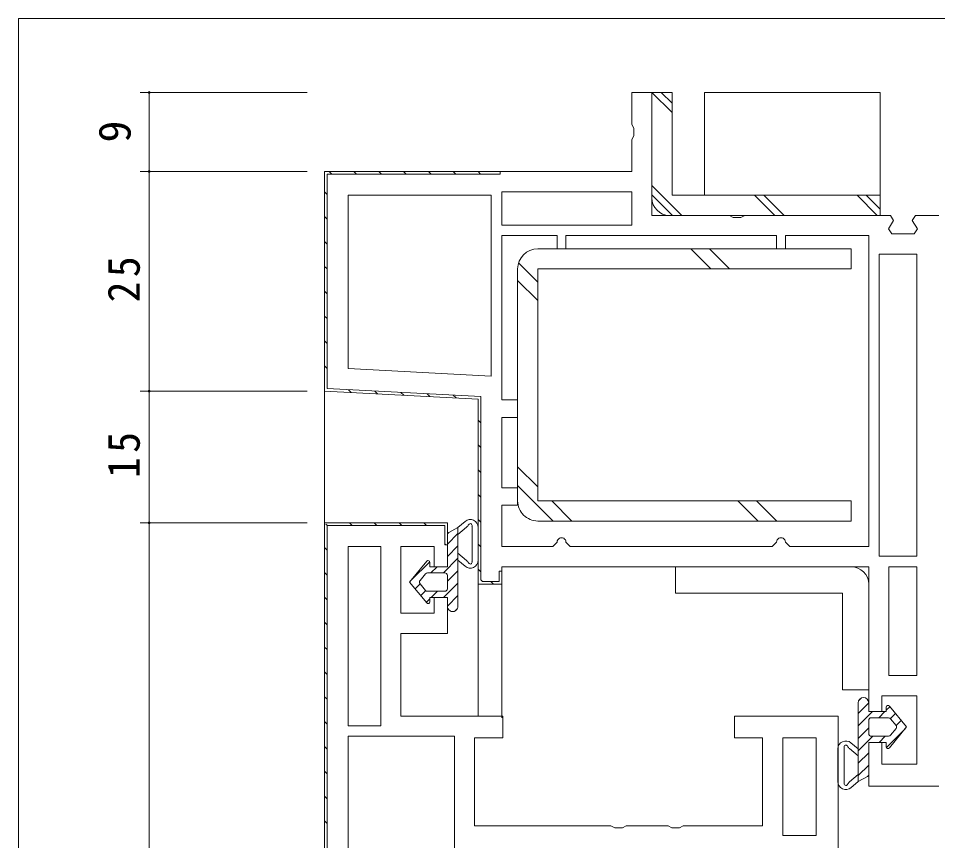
# Model space of a CAD drawing. Units: millimetres on the paper. Extents: x -420 to 373, y -297 to 267.
# Drawn here: x -417.7 to -313, y 170.8 to 264.4 of the extents above; entities that cross this region are included whole.
import ezdxf
from ezdxf.enums import TextEntityAlignment as Align

# ---------------------------------------------------------------- set-up
doc = ezdxf.new("R2010")
doc.units = ezdxf.units.MM
for name, color, linetype, lineweight in [('0-1_YKK_ZWAK', 7, 'Continuous', 9), ('0-3_YKK_12', 2, 'Continuous', 9), ('0-4_YKK_D', 6, 'Continuous', 9), ('0-6_YKK_13', 4, 'Continuous', 9), ('0-7_YKK_11', 7, 'Continuous', 9)]:
    doc.layers.add(name, color=color, linetype=linetype, lineweight=lineweight)
doc.styles.add('ＭＳ ゴシック', font='')
doc.styles.get('ＭＳ ゴシック').set_extended_font_data('MS Gothic')

msp = doc.modelspace()

# ---------------------------------------------------------------- linework, layer by layer
at = {"layer": '0-1_YKK_ZWAK'}
for p in [(-417.7, -260.6), (352.3, 264.4)]:
    msp.add_line(p, (-417.7, 264.4), dxfattribs=at)
at = {"layer": '0-3_YKK_12'}
for p, q in [((-382.813, 222.443), (-382.813, 206.468)), ((-365.32, 200.469), (-365.32, 184.968)), ((-362.62, 200.469), (-362.62, 184.778))]:
    msp.add_line(p, q, dxfattribs=at)
at = {"layer": '0-4_YKK_D'}
for p, q in [((-384.813, 255.969), (-403.813, 255.969)), ((-402.813, 255.969), (-402.813, 246.969)), ((-384.813, 246.969), (-403.813, 246.969)), ((-384.813, 246.969), (-403.813, 246.969)), ((-402.813, 246.969), (-402.813, 221.969)), ((-384.813, 221.969), (-403.813, 221.969)), ((-384.813, 221.969), (-403.813, 221.969)), ((-402.813, 221.969), (-402.813, 206.969)), ((-384.813, 206.969), (-403.813, 206.969)), ((-384.813, 206.969), (-403.813, 206.969)), ((-402.813, 206.969), (-402.813, 76.969))]:
    msp.add_line(p, q, dxfattribs=at)
for centre, start, end in [((-402.813, 255.969), 90, 270), ((-402.813, 255.969), 270, 90), ((-402.813, 246.969), 90, 270), ((-402.813, 246.969), 90, 270), ((-402.813, 246.969), 270, 90), ((-402.813, 246.969), 270, 90), ((-402.813, 221.969), 90, 270), ((-402.813, 221.969), 90, 270), ((-402.813, 221.969), 270, 90), ((-402.813, 221.969), 270, 90), ((-402.813, 206.969), 90, 270), ((-402.813, 206.969), 90, 270), ((-402.813, 206.969), 270, 90), ((-402.813, 206.969), 270, 90)]:
    msp.add_arc(centre, 0.106, start, end, dxfattribs=at)
at = {"layer": '0-6_YKK_13'}
for p, q in [((-345.513, 255.969), (-343.213, 255.969)), ((-345.513, 243.969), (-345.513, 255.969)), ((-345.513, 255.969), (-343.213, 253.669)), ((-344.452, 255.969), (-343.213, 254.73)), ((-343.213, 255.969), (-343.213, 244.269)), ((-339.513, 255.969), (-339.513, 244.269)), ((-345.513, 245.363), (-342.119, 241.969)), ((-345.513, 244.301), (-343.181, 241.969)), ((-343.213, 244.269), (-319.513, 244.269)), ((-333.813, 244.269), (-331.513, 241.969)), ((-332.752, 244.269), (-330.452, 241.969)), ((-322.146, 244.269), (-319.846, 241.969)), ((-321.085, 244.269), (-319.513, 242.697)), ((-319.513, 244.269), (-319.513, 241.969)), ((-319.513, 241.969), (-343.513, 241.969)), ((-341.087, 238.169), (-338.787, 235.869)), ((-338.964, 238.169), (-336.664, 235.869)), ((-360.813, 209.469), (-360.813, 235.869)), ((-360.703, 236.573), (-358.513, 234.384)), ((-360.813, 234.561), (-358.513, 232.261)), ((-360.813, 213.349), (-358.513, 211.049)), ((-360.813, 211.226), (-356.756, 207.169)), ((-356.933, 209.469), (-354.633, 207.169)), ((-335.721, 209.469), (-333.421, 207.169)), ((-333.598, 209.469), (-331.298, 207.169)), ((-367.618, 205.636), (-366.634, 206.463)), ((-367.618, 197.468), (-367.618, 206.435)), ((-366.014, 202.473), (-366.014, 206.68)), ((-365.313, 202.706), (-365.313, 206.44)), ((-368.818, 204.555), (-367.618, 205.755)), ((-368.818, 205.596), (-368.818, 201.968)), ((-368.818, 203.141), (-367.618, 204.341)), ((-367.618, 203.511), (-366.634, 202.684)), ((-373.118, 200.218), (-371.177, 202.594)), ((-372.954, 200.419), (-370.832, 202.541)), ((-370.818, 202.466), (-370.818, 201.968)), ((-369.276, 201.268), (-367.618, 202.927)), ((-367.618, 202.711), (-366.792, 202.017)), ((-371.317, 201.158), (-371.93, 200.408)), ((-371.085, 201.268), (-369.118, 201.268)), ((-370.818, 201.968), (-368.818, 201.968)), ((-370.691, 201.268), (-369.991, 201.968)), ((-368.818, 200.313), (-367.618, 201.513)), ((-342.813, 198.969), (-342.813, 201.969)), ((-342.813, 201.969), (-322.813, 201.969)), ((-373.118, 200.218), (-371.177, 197.843)), ((-369.248, 198.468), (-367.618, 200.098)), ((-368.818, 200.968), (-368.818, 199.468)), ((-372.499, 199.46), (-371.93, 200.029)), ((-371.93, 200.029), (-371.317, 199.279)), ((-371.863, 198.682), (-371.293, 199.252)), ((-369.118, 199.168), (-371.085, 199.168)), ((-370.662, 198.468), (-369.962, 199.168)), ((-320.813, 199.969), (-320.813, 187.969)), ((-371.227, 197.904), (-370.818, 198.313)), ((-370.818, 198.468), (-370.818, 197.971)), ((-370.818, 198.468), (-368.818, 198.468)), ((-368.818, 198.468), (-368.818, 197.468)), ((-368.817, 197.485), (-367.618, 198.684)), ((-342.813, 198.969), (-323.813, 198.969)), ((-323.813, 198.969), (-323.813, 187.969)), ((-367.962, 196.926), (-367.675, 197.213)), ((-323.813, 187.969), (-320.813, 187.969)), ((-322.014, 186.469), (-322.014, 177.502)), ((-320.815, 186.452), (-322.014, 185.253)), ((-321.669, 187.011), (-321.956, 186.724)), ((-320.814, 185.469), (-320.814, 186.469)), ((-320.384, 185.469), (-322.014, 183.839)), ((-318.814, 185.469), (-320.814, 185.469)), ((-318.97, 185.469), (-319.67, 184.769)), ((-318.405, 186.033), (-318.814, 185.624)), ((-318.814, 185.469), (-318.814, 185.966)), ((-316.514, 183.719), (-318.455, 186.094)), ((-320.814, 182.969), (-320.814, 184.469)), ((-320.514, 184.769), (-318.547, 184.769)), ((-317.769, 185.255), (-318.339, 184.685)), ((-317.702, 183.908), (-318.315, 184.658)), ((-317.133, 184.477), (-317.702, 183.908)), ((-320.814, 183.624), (-322.014, 182.424)), ((-316.678, 183.518), (-318.799, 181.396)), ((-316.514, 183.719), (-318.455, 181.343)), ((-318.315, 182.779), (-317.702, 183.529)), ((-320.355, 182.669), (-322.014, 181.01)), ((-318.547, 182.669), (-320.514, 182.669)), ((-318.941, 182.669), (-319.641, 181.969)), ((-324.318, 181.231), (-324.318, 177.497)), ((-323.618, 181.464), (-323.618, 177.257)), ((-322.014, 180.426), (-322.998, 181.253)), ((-322.014, 181.226), (-322.839, 181.92)), ((-318.814, 181.969), (-320.814, 181.969)), ((-320.814, 178.341), (-320.814, 181.969)), ((-318.814, 181.471), (-318.814, 181.969)), ((-320.814, 180.796), (-322.014, 179.596)), ((-320.814, 179.382), (-322.014, 178.182)), ((-322.014, 178.301), (-322.998, 177.474))]:
    msp.add_line(p, q, dxfattribs=at)
for points in [[(-339.513, 255.969), (-319.513, 255.969), (-319.513, 244.269)], [(-358.513, 238.169), (-322.813, 238.169), (-322.813, 235.869), (-358.513, 235.869), (-358.513, 209.469), (-322.813, 209.469), (-322.813, 207.169), (-358.513, 207.169)], [(-368.663, 205.859), (-367.618, 206.435), (-366.792, 207.129)], [(-320.969, 178.078), (-322.014, 177.502), (-322.839, 176.808)]]:
    msp.add_lwpolyline(points, dxfattribs=at)
for centre, radius, start, end in [((-343.513, 243.969), 2, 180, 270), ((-358.513, 235.869), 2.3, 89.99998, 179.99998), ((-358.513, 209.469), 2.3, 179.99998, 269.99998), ((-366.213, 206.44), 0.9, 359.99998, 130.04633), ((-367.277, 207.228), 1, 310.04633, 332.44388), ((-366.214, 206.673), 0.2, 334.72311, 152.44388), ((-368.518, 205.596), 0.3, 118.88658, 179.99998), ((-371.02, 202.466), 0.202, 359.99998, 140.74739), ((-366.213, 202.706), 0.9, 229.95366, 359.99998), ((-367.277, 201.918), 1, 27.55611, 49.95366), ((-366.214, 202.473), 0.2, 207.55611, 25.27687), ((-371.085, 200.968), 0.3, 89.99998, 140.74739), ((-369.118, 200.968), 0.3, 359.99998, 89.99998), ((-322.813, 199.969), 2, 0, 90), ((-371.697, 200.218), 0.3, 140.74739, 219.25259), ((-371.085, 199.468), 0.3, 219.25259, 269.99998), ((-369.118, 199.468), 0.3, 269.99998, 359.99998), ((-371.02, 197.971), 0.202, 219.25259, 359.99998), ((-368.218, 197.468), 0.6, 179.99998, 359.99998), ((-321.414, 186.469), 0.6, 359.99998, 179.99998), ((-318.612, 185.966), 0.202, 39.25259, 179.99998), ((-320.514, 184.469), 0.3, 89.99998, 179.99998), ((-318.547, 184.469), 0.3, 39.25259, 89.99998), ((-317.934, 183.719), 0.3, 320.74739, 39.25259), ((-320.514, 182.969), 0.3, 179.99998, 269.99998), ((-318.547, 182.969), 0.3, 269.99998, 320.74739), ((-323.418, 181.231), 0.9, 49.95366, 179.99998), ((-323.418, 181.464), 0.2, 27.55611, 205.27687), ((-322.354, 182.019), 1, 207.55611, 229.95366), ((-318.612, 181.471), 0.202, 179.99998, 320.74739), ((-321.114, 178.341), 0.3, 298.88658, 359.99998), ((-323.418, 177.497), 0.9, 179.99998, 310.04633), ((-323.418, 177.264), 0.2, 154.72311, 332.44388), ((-322.354, 176.709), 1, 130.04633, 152.44388)]:
    msp.add_arc(centre, radius, start, end, dxfattribs=at)
at = {"layer": '0-7_YKK_11'}
for p, q in [((-382.313, 246.969), (-362.813, 246.969)), ((-382.299, 246.969), (-381.999, 246.669)), ((-379.47, 246.969), (-379.17, 246.669)), ((-376.642, 246.969), (-376.342, 246.669)), ((-373.813, 246.969), (-373.513, 246.669)), ((-370.985, 246.969), (-370.685, 246.669)), ((-368.156, 246.969), (-367.856, 246.669)), ((-365.328, 246.969), (-365.028, 246.669)), ((-362.813, 246.969), (-362.813, 246.669)), ((-382.813, 244.655), (-382.513, 244.355)), ((-363.813, 244.269), (-363.813, 223.677)), ((-382.813, 241.826), (-382.513, 241.526)), ((-347.813, 240.869), (-362.613, 240.869)), ((-382.813, 238.998), (-382.513, 238.698)), ((-320.813, 204.269), (-320.813, 239.669)), ((-319.613, 203.169), (-319.613, 237.569)), ((-382.813, 236.17), (-382.513, 235.87)), ((-382.813, 233.341), (-382.513, 233.041)), ((-382.813, 230.513), (-382.513, 230.213)), ((-382.813, 227.684), (-382.513, 227.384)), ((-382.813, 224.856), (-382.513, 224.556)), ((-380.083, 222.126), (-379.766, 221.809)), ((-377.098, 221.969), (-376.781, 221.652)), ((-374.114, 221.813), (-373.797, 221.496)), ((-371.129, 221.657), (-370.812, 221.34)), ((-368.144, 221.5), (-367.827, 221.183)), ((-365.313, 218.67), (-365.013, 218.37)), ((-365.313, 215.841), (-365.013, 215.541)), ((-365.313, 213.013), (-365.013, 212.713)), ((-365.313, 210.184), (-365.013, 209.884)), ((-382.667, 206.822), (-382.455, 206.61)), ((-379.985, 206.969), (-379.685, 206.669)), ((-377.156, 206.969), (-376.856, 206.669)), ((-374.328, 206.969), (-374.028, 206.669)), ((-371.5, 206.969), (-371.2, 206.669)), ((-365.313, 207.356), (-365.013, 207.056)), ((-380.113, 183.869), (-380.113, 204.269)), ((-369.113, 204.582), (-369, 204.469)), ((-365.313, 204.527), (-365.013, 204.227)), ((-382.813, 204.14), (-382.513, 203.84)), ((-382.813, 201.312), (-382.513, 201.012)), ((-365.313, 201.699), (-365.013, 201.399)), ((-318.513, 189.569), (-318.513, 201.969)), ((-364.813, 200.269), (-362.913, 200.269)), ((-363.883, 200.269), (-363.583, 199.969)), ((-382.813, 198.483), (-382.513, 198.183)), ((-382.813, 195.655), (-382.513, 195.355)), ((-382.813, 192.826), (-382.513, 192.526)), ((-382.813, 189.998), (-382.513, 189.698)), ((-382.813, 187.17), (-382.513, 186.87)), ((-382.813, 184.341), (-382.513, 184.041)), ((-368.013, 182.669), (-368.013, 150.569)), ((-330.613, 171.369), (-330.613, 182.469)), ((-382.813, 181.513), (-382.513, 181.213)), ((-382.813, 178.684), (-382.513, 178.384)), ((-382.813, 175.856), (-382.513, 175.556)), ((-382.813, 173.027), (-382.513, 172.727))]:
    msp.add_line(p, q, dxfattribs=at)
for points in [[(-312.813, 176.969), (-320.813, 176.969), (-320.813, 181.969), (-319.313, 181.969), (-319.313, 179.469), (-315.313, 179.469), (-315.313, 187.269), (-319.313, 187.269), (-319.313, 185.469), (-320.813, 185.469), (-320.813, 201.969), (-362.613, 201.969), (-362.613, 199.969), (-365.313, 199.969), (-365.313, 221.051), (-382.813, 221.969), (-382.813, 246.969), (-347.813, 246.969), (-347.813, 250.603), (-347.563, 251.036), (-347.563, 251.902), (-347.813, 252.335), (-347.813, 255.969), (-345.513, 255.969), (-345.513, 241.969), (-336.679, 241.969), (-336.246, 241.719), (-335.38, 241.719), (-334.947, 241.969), (-318.335, 241.969), (-317.972, 241.405), (-318.554, 240.432), (-318.191, 239.869), (-315.635, 239.869), (-315.272, 240.432), (-315.854, 241.405), (-315.491, 241.969), (-312.813, 241.969)], [(-362.813, 246.669), (-382.513, 246.669), (-382.513, 222.253), (-365.013, 221.336), (-365.013, 200.469), (-364.813, 200.269)], [(-320.813, 204.269), (-320.813, 239.669), (-330.313, 239.669), (-330.313, 238.169), (-331.313, 238.169), (-331.313, 239.669), (-355.313, 239.669), (-355.313, 238.169), (-356.313, 238.169), (-356.313, 239.669), (-362.613, 239.669), (-362.613, 220.969), (-360.813, 220.969), (-360.813, 218.969), (-362.613, 218.969), (-362.613, 210.969), (-360.813, 210.969), (-360.813, 208.969), (-362.613, 208.969), (-362.613, 204.269), (-356.813, 204.269), (-356.313, 204.769)], [(-382.813, 76.969), (-382.813, 206.969), (-368.813, 206.969), (-368.813, 201.969), (-370.313, 201.969), (-370.313, 204.269), (-374.113, 204.269), (-374.113, 196.669), (-370.313, 196.669), (-370.313, 198.469), (-368.813, 198.469), (-368.813, 194.369), (-374.113, 194.369), (-374.113, 184.969), (-362.513, 184.969), (-362.513, 182.469), (-365.713, 182.469), (-365.713, 172.469), (-350.179, 172.469), (-349.746, 172.219), (-348.88, 172.219), (-348.447, 172.469), (-343.679, 172.469), (-343.246, 172.219), (-342.38, 172.219), (-341.947, 172.469), (-332.913, 172.469), (-332.913, 182.469), (-336.113, 182.469), (-336.113, 184.969), (-324.313, 184.969), (-324.313, 167.969)], [(-375.113, 79.469), (-375.113, 77.269), (-382.513, 77.269), (-382.513, 206.669), (-369.113, 206.669), (-369.113, 204.469), (-368.813, 204.469), (-368.813, 206.469)], [(-355.313, 204.769), (-354.813, 204.269), (-331.813, 204.269), (-331.313, 204.769)], [(-330.313, 204.769), (-329.813, 204.269), (-320.813, 204.269)], [(-364.813, 200.269), (-362.913, 200.269), (-362.913, 201.469), (-362.613, 201.469)]]:
    msp.add_lwpolyline(points, dxfattribs=at)
for points in [[(-363.813, 244.269), (-363.813, 223.677), (-380.113, 224.531), (-380.113, 244.269)], [(-347.813, 240.869), (-362.613, 240.869), (-362.613, 244.669), (-347.813, 244.669)], [(-319.613, 203.169), (-319.613, 237.569), (-315.313, 237.569), (-315.313, 203.169)], [(-380.113, 183.869), (-380.113, 204.269), (-376.413, 204.269), (-376.413, 183.869)], [(-318.513, 189.569), (-318.513, 201.969), (-315.313, 201.969), (-315.313, 189.569)], [(-368.013, 182.669), (-368.013, 150.569), (-380.113, 150.569), (-380.113, 182.669)], [(-330.613, 171.369), (-330.613, 182.469), (-326.813, 182.469), (-326.813, 171.369)]]:
    msp.add_lwpolyline(points, close=True, dxfattribs=at)
for centre in [(-355.813, 204.769), (-330.813, 204.769)]:
    msp.add_arc(centre, 0.5, 359.99998, 180, dxfattribs=at)

# ---------------------------------------------------------------- texts
at = {"layer": '0-4_YKK_D', "color": 3, "style": 'ＭＳ ゴシック'}
msp.add_text('9', height=3.666, rotation=90, dxfattribs=at).set_placement((-403.813, 250.269), align=Align.BOTTOM_LEFT)
at = {"layer": '0-4_YKK_D', "color": 3, "char_height": 3.666, "attachment_point": 7, "rotation": 90, "style": 'ＭＳ ゴシック'}
for s, insert in [('\\T1.21;\\W0.95;25', (-403.813, 232.069)), ('\\T1.21;\\W0.95;15', (-403.813, 212.069))]:
    msp.add_mtext(s, dxfattribs=dict(at, insert=insert))

doc.saveas('drawing.dxf')
